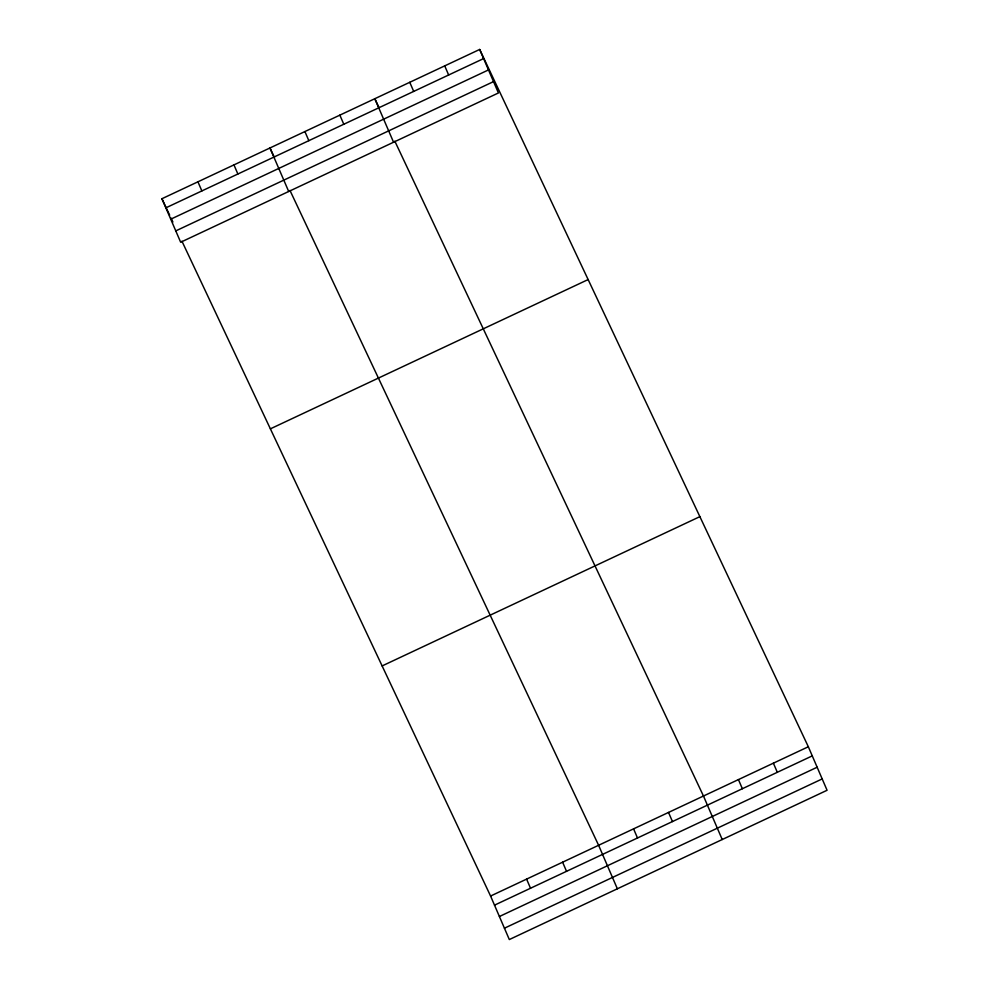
<?xml version="1.0" encoding="UTF-8"?>
<svg xmlns="http://www.w3.org/2000/svg" width="989" height="989" viewBox="0 0 989 989"><rect width="100%" height="100%" fill="white"/><g stroke="black" fill="none" stroke-linecap="round" stroke-linejoin="round"><path stroke-width="1.48" d="M479.677 49.45L498.419 92.966L180.666 242.243L161.924 198.727L479.677 49.45L808.334 746.757L827.076 790.273L509.323 939.55L490.581 896.034L181.939 241.192M165.855 207.851L483.609 58.574M170.738 219.199L488.492 69.922M175.77 230.894L493.523 81.617M270.38 428.843L588.134 279.566M382.125 665.931L699.878 516.641M490.581 896.034L808.334 746.757M494.512 905.158L812.266 755.88M499.408 916.506L817.161 767.229M504.439 928.201L822.193 778.924M379.331 108.296L374.819 98.715L393.56 142.218M394.834 141.18L703.476 796.021L722.217 839.525M274.472 157.56L269.96 147.979L288.701 191.483M289.975 190.432L598.617 845.286L617.359 888.79M161.924 198.727L169.663 215.169M170.961 217.914L172.902 222.018M773.386 763.174L777.317 772.298M444.716 65.867L448.647 74.991M738.437 779.604L742.368 788.728M409.767 82.297L413.699 91.421M668.527 812.439L672.458 821.562M339.857 115.132L343.789 124.255M633.578 828.856L637.509 837.98M304.909 131.562L308.84 140.673M562.605 862.198L566.536 871.321M233.948 164.891L237.879 174.015M526.593 879.122L530.524 888.246M197.936 181.815L201.867 190.939"/></g></svg>
